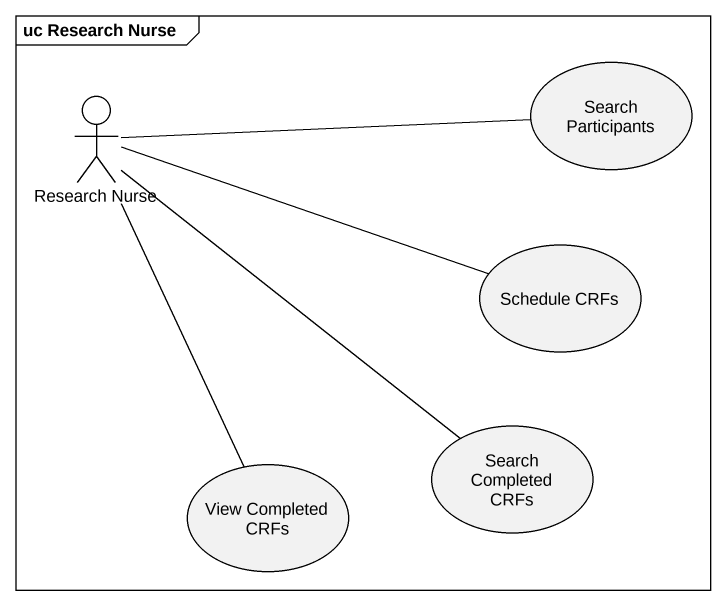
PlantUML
@startuml
mainframe uc Research Nurse
usecase "Search Participants" as Search_Participants
actor "Research Nurse" as Research_Nurse
usecase "Schedule CRFs" as Schedule_CRFs
usecase "View Completed CRFs" as View_Completed_CRFs
usecase "Search Completed CRFs" as Search_Completed_CRFs
Research_Nurse -right- Search_Participants
Research_Nurse -right- Schedule_CRFs
Research_Nurse -- View_Completed_CRFs
Research_Nurse -- Search_Completed_CRFs
@enduml
